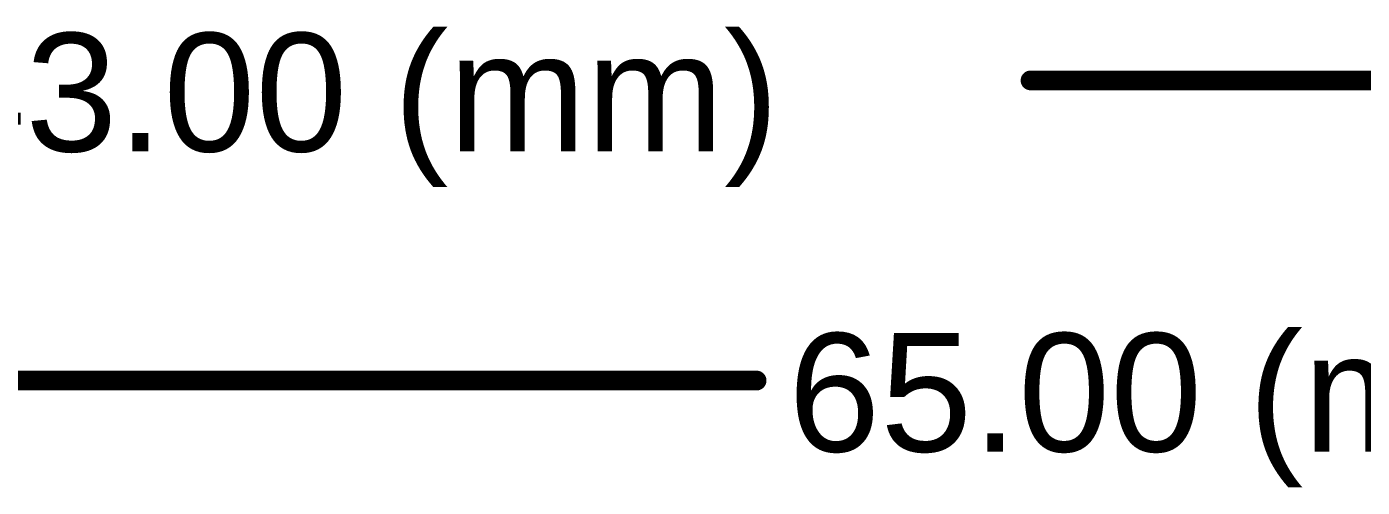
# Model space of a CAD drawing. Header units: inches. Extents: x 0 to 12.4, y -0.6 to 2.2.
# Drawn here: x 0.608 to 1.284, y -0.635 to -0.402 of the extents above; entities that cross this region are included whole.
import ezdxf

# ---------------------------------------------------------------- set-up
doc = ezdxf.new("R2010")
doc.units = ezdxf.units.IN
doc.header["$MEASUREMENT"] = 0
doc.layers.add('Dimension', color=6, linetype='Continuous')
doc.styles.add('Arial', font='', dxfattribs={"height": 0.2})
doc.styles.get('Arial').set_extended_font_data('Arial')

msp = doc.modelspace()

# ---------------------------------------------------------------- linework, layer by layer
at = {"layer": 'Dimension', "const_width": 0.01}
for points in [[(1.11637, -0.429), (1.69291, -0.429)], [(0, -0.581), (0.97761, -0.581)]]:
    msp.add_lwpolyline(points, dxfattribs=at)
at = {"layer": 'Dimension', "const_width": 0.005}
for points in [[(1.11387, -0.429, 1), (1.11887, -0.429, 1)], [(0.97511, -0.581, 1), (0.98011, -0.581, 1)]]:
    msp.add_lwpolyline(points, format="xyb", close=True, dxfattribs=at)

# ---------------------------------------------------------------- texts
at = {"layer": 'Dimension', "style": 'Arial'}
for s, p in [('43.00 (mm)', (0.56054, -0.46499)), ('65.00 (mm)', (0.99361, -0.61699))]:
    msp.add_text(s, height=0.06, dxfattribs=at).set_placement(p)

doc.saveas('drawing.dxf')
